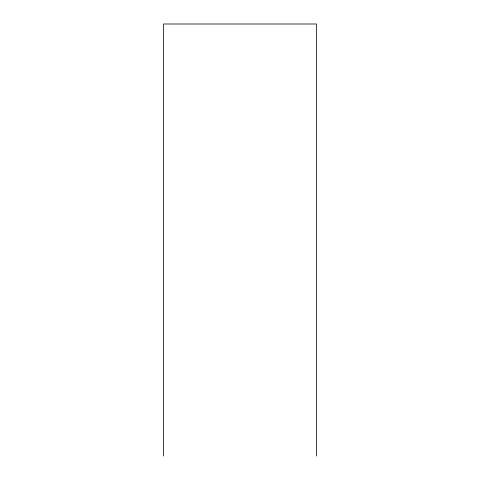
<?xml version="1.0" encoding="UTF-8"?>
<svg xmlns="http://www.w3.org/2000/svg" width="480" height="480" viewBox="0 0 480 480"><rect width="100%" height="100%" fill="white"/><g stroke="black" fill="none" stroke-linecap="round" stroke-linejoin="round"><path stroke-width="0.72" d="M316.482 456L316.482 24L163.518 24L163.518 456"/></g></svg>
